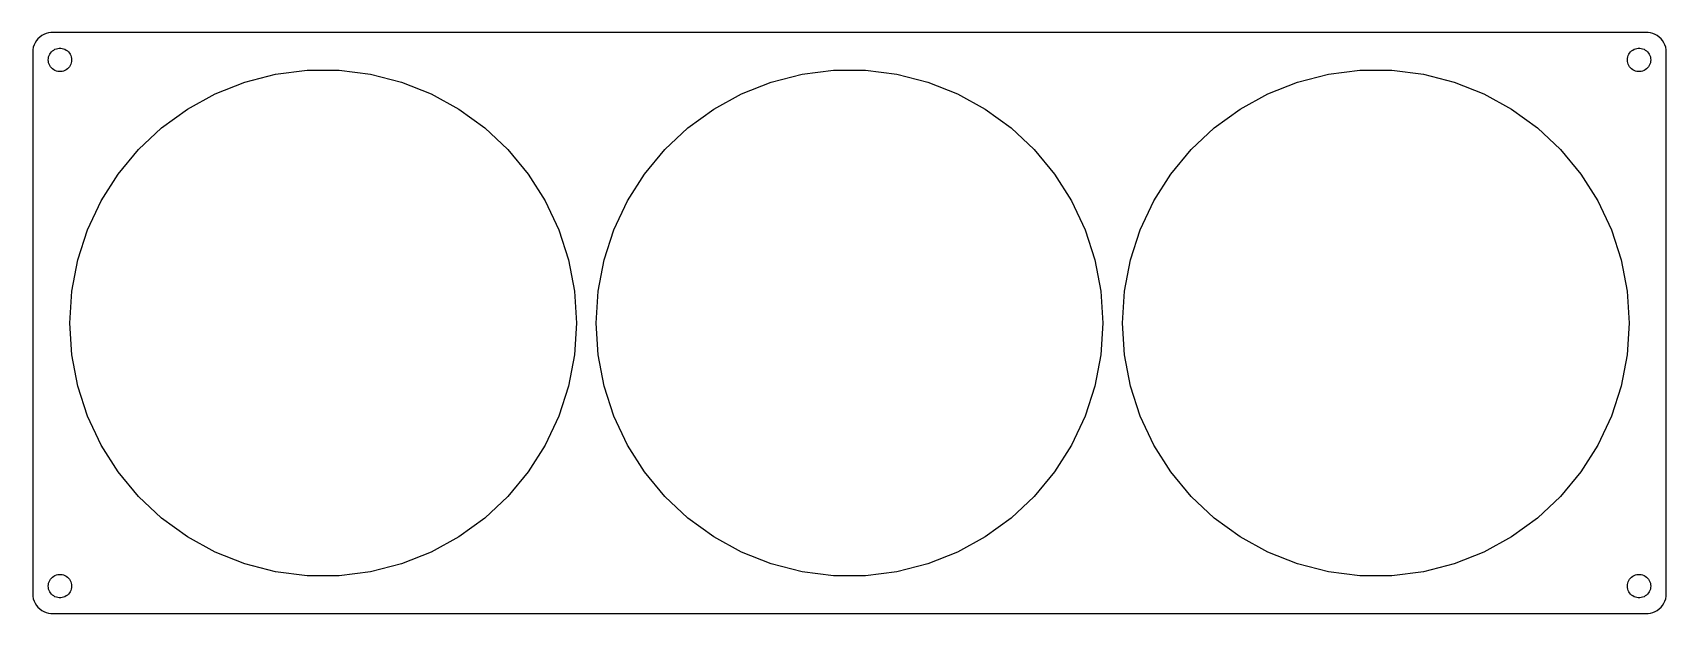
# Model space of a CAD drawing. Header units: metres. Extents: x -210 to 210, y -74 to 74.
import ezdxf

# ---------------------------------------------------------------- set-up
doc = ezdxf.new("R2010")
doc.units = ezdxf.units.M

msp = doc.modelspace()

# ---------------------------------------------------------------- linework, layer by layer
for p, q in [((-209.149, 71.3406), (-209.343, 70.7434)), ((-208.882, 71.9088), (-209.149, 71.3406)), ((-208.545, 72.4389), (-208.882, 71.9088)), ((-208.145, 72.9227), (-208.545, 72.4389)), ((-207.687, 73.3526), (-208.145, 72.9227)), ((-207.179, 73.7216), (-207.687, 73.3526)), ((-206.629, 74.0241), (-207.179, 73.7216)), ((-206.045, 74.2553), (-206.629, 74.0241)), ((-205.437, 74.4114), (-206.045, 74.2553)), ((-204.814, 74.4901), (-205.437, 74.4114)), ((204.814, 74.4901), (-204.814, 74.4901)), ((205.437, 74.4114), (204.814, 74.4901)), ((206.045, 74.2553), (205.437, 74.4114)), ((206.629, 74.0241), (206.045, 74.2553)), ((207.179, 73.7216), (206.629, 74.0241)), ((207.687, 73.3526), (207.179, 73.7216)), ((208.145, 72.9227), (207.687, 73.3526)), ((208.545, 72.4389), (208.145, 72.9227)), ((208.882, 71.9088), (208.545, 72.4389)), ((209.149, 71.3406), (208.882, 71.9088)), ((209.343, 70.7434), (209.149, 71.3406)), ((-209.461, 70.1267), (-209.5, 69.5)), ((-209.5, 69.5), (-209.5, -69.5)), ((-209.343, 70.7434), (-209.461, 70.1267)), ((-205.5, 67.5), (-205.476, 67.876)), ((-205.476, 67.124), (-205.5, 67.5)), ((-205.476, 67.876), (-205.406, 68.2461)), ((-205.406, 66.7539), (-205.476, 67.124)), ((-205.406, 68.2461), (-205.289, 68.6044)), ((-205.289, 68.6044), (-205.129, 68.9453)), ((-205.129, 68.9453), (-204.927, 69.2634)), ((-204.927, 69.2634), (-204.687, 69.5536)), ((-204.687, 69.5536), (-204.412, 69.8115)), ((-204.412, 69.8115), (-204.107, 70.033)), ((-204.107, 70.033), (-203.777, 70.2145)), ((-203.777, 70.2145), (-203.427, 70.3532)), ((-203.427, 70.3532), (-203.062, 70.4469)), ((-203.062, 70.4469), (-202.688, 70.4941)), ((-202.688, 70.4941), (-202.312, 70.4941)), ((-202.312, 70.4941), (-201.938, 70.4469)), ((-201.938, 70.4469), (-201.573, 70.3532)), ((-201.573, 70.3532), (-201.223, 70.2145)), ((-201.223, 70.2145), (-200.893, 70.033)), ((-200.893, 70.033), (-200.588, 69.8115)), ((-200.588, 69.8115), (-200.313, 69.5536)), ((-200.313, 69.5536), (-200.073, 69.2634)), ((-200.073, 69.2634), (-199.871, 68.9453)), ((-199.871, 68.9453), (-199.711, 68.6044)), ((-199.711, 68.6044), (-199.594, 68.2461)), ((-199.594, 68.2461), (-199.524, 67.876)), ((-199.524, 67.124), (-199.594, 66.7539)), ((-199.524, 67.876), (-199.5, 67.5)), ((-199.5, 67.5), (-199.524, 67.124)), ((199.5, 67.5), (199.524, 67.876)), ((199.524, 67.124), (199.5, 67.5)), ((199.524, 67.876), (199.594, 68.2461)), ((199.594, 66.7539), (199.524, 67.124)), ((199.594, 68.2461), (199.711, 68.6044)), ((199.711, 68.6044), (199.871, 68.9453)), ((199.871, 68.9453), (200.073, 69.2634)), ((200.073, 69.2634), (200.313, 69.5536)), ((200.313, 69.5536), (200.588, 69.8115)), ((200.588, 69.8115), (200.893, 70.033)), ((200.893, 70.033), (201.223, 70.2145)), ((201.223, 70.2145), (201.573, 70.3532)), ((201.573, 70.3532), (201.938, 70.4469)), ((201.938, 70.4469), (202.312, 70.4941)), ((202.312, 70.4941), (202.688, 70.4941)), ((202.688, 70.4941), (203.062, 70.4469)), ((203.062, 70.4469), (203.427, 70.3532)), ((203.427, 70.3532), (203.777, 70.2145)), ((203.777, 70.2145), (204.107, 70.033)), ((204.107, 70.033), (204.412, 69.8115)), ((204.412, 69.8115), (204.687, 69.5536)), ((204.687, 69.5536), (204.927, 69.2634)), ((204.927, 69.2634), (205.129, 68.9453)), ((205.129, 68.9453), (205.289, 68.6044)), ((205.289, 68.6044), (205.406, 68.2461)), ((205.406, 68.2461), (205.476, 67.876)), ((205.476, 67.124), (205.406, 66.7539)), ((205.476, 67.876), (205.5, 67.5)), ((205.5, 67.5), (205.476, 67.124)), ((209.461, 70.1267), (209.343, 70.7434)), ((209.5, 69.5), (209.461, 70.1267)), ((209.5, -69.5), (209.5, 69.5)), ((-205.289, 66.3956), (-205.406, 66.7539)), ((-205.129, 66.0547), (-205.289, 66.3956)), ((-204.927, 65.7366), (-205.129, 66.0547)), ((-204.687, 65.4464), (-204.927, 65.7366)), ((-204.412, 65.1885), (-204.687, 65.4464)), ((-204.107, 64.967), (-204.412, 65.1885)), ((-203.777, 64.7855), (-204.107, 64.967)), ((-203.427, 64.6468), (-203.777, 64.7855)), ((-203.062, 64.5531), (-203.427, 64.6468)), ((-202.688, 64.5059), (-203.062, 64.5531)), ((-202.312, 64.5059), (-202.688, 64.5059)), ((-201.938, 64.5531), (-202.312, 64.5059)), ((-201.573, 64.6468), (-201.938, 64.5531)), ((-201.223, 64.7855), (-201.573, 64.6468)), ((-200.893, 64.967), (-201.223, 64.7855)), ((-200.588, 65.1885), (-200.893, 64.967)), ((-200.313, 65.4464), (-200.588, 65.1885)), ((-200.073, 65.7366), (-200.313, 65.4464)), ((-199.871, 66.0547), (-200.073, 65.7366)), ((-199.711, 66.3956), (-199.871, 66.0547)), ((-199.594, 66.7539), (-199.711, 66.3956)), ((-155.086, 61.8187), (-147.18, 63.8487)), ((-147.18, 63.8487), (-139.081, 64.8717)), ((-139.081, 64.8717), (-130.919, 64.8717)), ((-130.919, 64.8717), (-122.82, 63.8487)), ((-122.82, 63.8487), (-114.914, 61.8187)), ((-20.0861, 61.8187), (-12.1798, 63.8487)), ((-12.1798, 63.8487), (-4.0814, 64.8717)), ((-4.0814, 64.8717), (4.0814, 64.8717)), ((4.0814, 64.8717), (12.1798, 63.8487)), ((12.1798, 63.8487), (20.0861, 61.8187)), ((114.914, 61.8187), (122.82, 63.8487)), ((122.82, 63.8487), (130.919, 64.8717)), ((130.919, 64.8717), (139.081, 64.8717)), ((139.081, 64.8717), (147.18, 63.8487)), ((147.18, 63.8487), (155.086, 61.8187)), ((199.711, 66.3956), (199.594, 66.7539)), ((199.871, 66.0547), (199.711, 66.3956)), ((200.073, 65.7366), (199.871, 66.0547)), ((200.313, 65.4464), (200.073, 65.7366)), ((200.588, 65.1885), (200.313, 65.4464)), ((200.893, 64.967), (200.588, 65.1885)), ((201.223, 64.7855), (200.893, 64.967)), ((201.573, 64.6468), (201.223, 64.7855)), ((201.938, 64.5531), (201.573, 64.6468)), ((202.312, 64.5059), (201.938, 64.5531)), ((202.688, 64.5059), (202.312, 64.5059)), ((203.062, 64.5531), (202.688, 64.5059)), ((203.427, 64.6468), (203.062, 64.5531)), ((203.777, 64.7855), (203.427, 64.6468)), ((204.107, 64.967), (203.777, 64.7855)), ((204.412, 65.1885), (204.107, 64.967)), ((204.687, 65.4464), (204.412, 65.1885)), ((204.927, 65.7366), (204.687, 65.4464)), ((205.129, 66.0547), (204.927, 65.7366)), ((205.289, 66.3956), (205.129, 66.0547)), ((205.406, 66.7539), (205.289, 66.3956)), ((-169.829, 54.8813), (-162.676, 58.8138)), ((-162.676, 58.8138), (-155.086, 61.8187)), ((-114.914, 61.8187), (-107.324, 58.8138)), ((-107.324, 58.8138), (-100.171, 54.8813)), ((-34.8287, 54.8813), (-27.6756, 58.8138)), ((-27.6756, 58.8138), (-20.0861, 61.8187)), ((20.0861, 61.8187), (27.6756, 58.8138)), ((27.6756, 58.8138), (34.8287, 54.8813)), ((100.171, 54.8813), (107.324, 58.8138)), ((107.324, 58.8138), (114.914, 61.8187)), ((155.086, 61.8187), (162.676, 58.8138)), ((162.676, 58.8138), (169.829, 54.8813)), ((-176.433, 50.0834), (-169.829, 54.8813)), ((-100.171, 54.8813), (-93.5674, 50.0834)), ((-41.4326, 50.0834), (-34.8287, 54.8813)), ((34.8287, 54.8813), (41.4326, 50.0834)), ((93.5674, 50.0834), (100.171, 54.8813)), ((169.829, 54.8813), (176.433, 50.0834)), ((-182.383, 44.4956), (-176.433, 50.0834)), ((-93.5674, 50.0834), (-87.617, 44.4956)), ((-47.3829, 44.4956), (-41.4326, 50.0834)), ((41.4326, 50.0834), (47.3829, 44.4956)), ((87.617, 44.4956), (93.5674, 50.0834)), ((176.433, 50.0834), (182.383, 44.4956)), ((-187.586, 38.206), (-182.383, 44.4956)), ((-87.617, 44.4956), (-82.4139, 38.206)), ((-52.5861, 38.206), (-47.3829, 44.4956)), ((47.3829, 44.4956), (52.5861, 38.206)), ((82.4139, 38.206), (87.617, 44.4956)), ((182.383, 44.4956), (187.586, 38.206)), ((-191.96, 31.314), (-187.586, 38.206)), ((-82.4139, 38.206), (-78.0401, 31.314)), ((-56.9599, 31.314), (-52.5861, 38.206)), ((52.5861, 38.206), (56.9599, 31.314)), ((78.0401, 31.314), (82.4139, 38.206)), ((187.586, 38.206), (191.96, 31.314)), ((-195.435, 23.9281), (-191.96, 31.314)), ((-78.0401, 31.314), (-74.5645, 23.9281)), ((-60.4355, 23.9281), (-56.9599, 31.314)), ((56.9599, 31.314), (60.4355, 23.9281)), ((74.5645, 23.9281), (78.0401, 31.314)), ((191.96, 31.314), (195.435, 23.9281)), ((-197.958, 16.1648), (-195.435, 23.9281)), ((-74.5645, 23.9281), (-72.0421, 16.1648)), ((-62.9579, 16.1648), (-60.4355, 23.9281)), ((60.4355, 23.9281), (62.9579, 16.1648)), ((72.0421, 16.1648), (74.5645, 23.9281)), ((195.435, 23.9281), (197.958, 16.1648)), ((-199.487, 8.1466), (-197.958, 16.1648)), ((-72.0421, 16.1648), (-70.5125, 8.1466)), ((-64.4875, 8.1466), (-62.9579, 16.1648)), ((62.9579, 16.1648), (64.4875, 8.1466)), ((70.5125, 8.1466), (72.0421, 16.1648)), ((197.958, 16.1648), (199.487, 8.1466)), ((-200, 0), (-199.487, 8.1466)), ((-70.5125, 8.1466), (-70, 0)), ((-65, 0), (-64.4875, 8.1466)), ((64.4875, 8.1466), (65, 0)), ((70, 0), (70.5125, 8.1466)), ((199.487, 8.1466), (200, 0)), ((-199.487, -8.1466), (-200, 0)), ((-70, 0), (-70.5125, -8.1466)), ((-64.4875, -8.1466), (-65, 0)), ((65, 0), (64.4875, -8.1466)), ((70.5125, -8.1466), (70, 0)), ((200, 0), (199.487, -8.1466)), ((-197.958, -16.1648), (-199.487, -8.1466)), ((-70.5125, -8.1466), (-72.0421, -16.1648)), ((-62.9579, -16.1648), (-64.4875, -8.1466)), ((64.4875, -8.1466), (62.9579, -16.1648)), ((72.0421, -16.1648), (70.5125, -8.1466)), ((199.487, -8.1466), (197.958, -16.1648)), ((-195.435, -23.9281), (-197.958, -16.1648)), ((-72.0421, -16.1648), (-74.5645, -23.9281)), ((-60.4355, -23.9281), (-62.9579, -16.1648)), ((62.9579, -16.1648), (60.4355, -23.9281)), ((74.5645, -23.9281), (72.0421, -16.1648)), ((197.958, -16.1648), (195.435, -23.9281)), ((-191.96, -31.314), (-195.435, -23.9281)), ((-74.5645, -23.9281), (-78.0401, -31.314)), ((-56.9599, -31.314), (-60.4355, -23.9281)), ((60.4355, -23.9281), (56.9599, -31.314)), ((78.0401, -31.314), (74.5645, -23.9281)), ((195.435, -23.9281), (191.96, -31.314)), ((-187.586, -38.206), (-191.96, -31.314)), ((-78.0401, -31.314), (-82.4139, -38.206)), ((-52.5861, -38.206), (-56.9599, -31.314)), ((56.9599, -31.314), (52.5861, -38.206)), ((82.4139, -38.206), (78.0401, -31.314)), ((191.96, -31.314), (187.586, -38.206)), ((-182.383, -44.4956), (-187.586, -38.206)), ((-82.4139, -38.206), (-87.617, -44.4956)), ((-47.3829, -44.4956), (-52.5861, -38.206)), ((52.5861, -38.206), (47.3829, -44.4956)), ((87.617, -44.4956), (82.4139, -38.206)), ((187.586, -38.206), (182.383, -44.4956)), ((-176.433, -50.0834), (-182.383, -44.4956)), ((-87.617, -44.4956), (-93.5674, -50.0834)), ((-41.4326, -50.0834), (-47.3829, -44.4956)), ((47.3829, -44.4956), (41.4326, -50.0834)), ((93.5674, -50.0834), (87.617, -44.4956)), ((182.383, -44.4956), (176.433, -50.0834)), ((-169.829, -54.8813), (-176.433, -50.0834)), ((-93.5674, -50.0834), (-100.171, -54.8813)), ((-34.8287, -54.8813), (-41.4326, -50.0834)), ((41.4326, -50.0834), (34.8287, -54.8813)), ((100.171, -54.8813), (93.5674, -50.0834)), ((176.433, -50.0834), (169.829, -54.8813)), ((-162.676, -58.8138), (-169.829, -54.8813)), ((-100.171, -54.8813), (-107.324, -58.8138)), ((-27.6756, -58.8138), (-34.8287, -54.8813)), ((34.8287, -54.8813), (27.6756, -58.8138)), ((107.324, -58.8138), (100.171, -54.8813)), ((169.829, -54.8813), (162.676, -58.8138)), ((-155.086, -61.8187), (-162.676, -58.8138)), ((-147.18, -63.8487), (-155.086, -61.8187)), ((-114.914, -61.8187), (-122.82, -63.8487)), ((-107.324, -58.8138), (-114.914, -61.8187)), ((-20.0861, -61.8187), (-27.6756, -58.8138)), ((-12.1798, -63.8487), (-20.0861, -61.8187)), ((20.0861, -61.8187), (12.1798, -63.8487)), ((27.6756, -58.8138), (20.0861, -61.8187)), ((114.914, -61.8187), (107.324, -58.8138)), ((122.82, -63.8487), (114.914, -61.8187)), ((155.086, -61.8187), (147.18, -63.8487)), ((162.676, -58.8138), (155.086, -61.8187)), ((-205.476, -67.124), (-205.406, -66.7539)), ((-205.406, -66.7539), (-205.289, -66.3956)), ((-205.289, -66.3956), (-205.129, -66.0547)), ((-205.129, -66.0547), (-204.927, -65.7366)), ((-204.927, -65.7366), (-204.687, -65.4464)), ((-204.687, -65.4464), (-204.412, -65.1885)), ((-204.412, -65.1885), (-204.107, -64.967)), ((-204.107, -64.967), (-203.777, -64.7855)), ((-203.777, -64.7855), (-203.427, -64.6468)), ((-203.427, -64.6468), (-203.062, -64.5531)), ((-203.062, -64.5531), (-202.688, -64.5059)), ((-202.688, -64.5059), (-202.312, -64.5059)), ((-202.312, -64.5059), (-201.938, -64.5531)), ((-201.938, -64.5531), (-201.573, -64.6468)), ((-201.573, -64.6468), (-201.223, -64.7855)), ((-201.223, -64.7855), (-200.893, -64.967)), ((-200.893, -64.967), (-200.588, -65.1885)), ((-200.588, -65.1885), (-200.313, -65.4464)), ((-200.313, -65.4464), (-200.073, -65.7366)), ((-200.073, -65.7366), (-199.871, -66.0547)), ((-199.871, -66.0547), (-199.711, -66.3956)), ((-199.711, -66.3956), (-199.594, -66.7539)), ((-199.594, -66.7539), (-199.524, -67.124)), ((-139.081, -64.8717), (-147.18, -63.8487)), ((-130.919, -64.8717), (-139.081, -64.8717)), ((-122.82, -63.8487), (-130.919, -64.8717)), ((-4.0814, -64.8717), (-12.1798, -63.8487)), ((4.0814, -64.8717), (-4.0814, -64.8717)), ((12.1798, -63.8487), (4.0814, -64.8717)), ((130.919, -64.8717), (122.82, -63.8487)), ((139.081, -64.8717), (130.919, -64.8717)), ((147.18, -63.8487), (139.081, -64.8717)), ((199.524, -67.124), (199.594, -66.7539)), ((199.594, -66.7539), (199.711, -66.3956)), ((199.711, -66.3956), (199.871, -66.0547)), ((199.871, -66.0547), (200.073, -65.7366)), ((200.073, -65.7366), (200.313, -65.4464)), ((200.313, -65.4464), (200.588, -65.1885)), ((200.588, -65.1885), (200.893, -64.967)), ((200.893, -64.967), (201.223, -64.7855)), ((201.223, -64.7855), (201.573, -64.6468)), ((201.573, -64.6468), (201.938, -64.5531)), ((201.938, -64.5531), (202.312, -64.5059)), ((202.312, -64.5059), (202.688, -64.5059)), ((202.688, -64.5059), (203.062, -64.5531)), ((203.062, -64.5531), (203.427, -64.6468)), ((203.427, -64.6468), (203.777, -64.7855)), ((203.777, -64.7855), (204.107, -64.967)), ((204.107, -64.967), (204.412, -65.1885)), ((204.412, -65.1885), (204.687, -65.4464)), ((204.687, -65.4464), (204.927, -65.7366)), ((204.927, -65.7366), (205.129, -66.0547)), ((205.129, -66.0547), (205.289, -66.3956)), ((205.289, -66.3956), (205.406, -66.7539)), ((205.406, -66.7539), (205.476, -67.124)), ((-209.5, -69.5), (-209.461, -70.1267)), ((-209.461, -70.1267), (-209.343, -70.7434)), ((-209.343, -70.7434), (-209.149, -71.3406)), ((-205.5, -67.5), (-205.476, -67.124)), ((-205.476, -67.876), (-205.5, -67.5)), ((-205.406, -68.2461), (-205.476, -67.876)), ((-205.289, -68.6044), (-205.406, -68.2461)), ((-205.129, -68.9453), (-205.289, -68.6044)), ((-204.927, -69.2634), (-205.129, -68.9453)), ((-204.687, -69.5536), (-204.927, -69.2634)), ((-204.412, -69.8115), (-204.687, -69.5536)), ((-204.107, -70.033), (-204.412, -69.8115)), ((-203.777, -70.2145), (-204.107, -70.033)), ((-203.427, -70.3532), (-203.777, -70.2145)), ((-203.062, -70.4469), (-203.427, -70.3532)), ((-202.688, -70.4941), (-203.062, -70.4469)), ((-202.312, -70.4941), (-202.688, -70.4941)), ((-201.938, -70.4469), (-202.312, -70.4941)), ((-201.573, -70.3532), (-201.938, -70.4469)), ((-201.223, -70.2145), (-201.573, -70.3532)), ((-200.893, -70.033), (-201.223, -70.2145)), ((-200.588, -69.8115), (-200.893, -70.033)), ((-200.313, -69.5536), (-200.588, -69.8115)), ((-200.073, -69.2634), (-200.313, -69.5536)), ((-199.871, -68.9453), (-200.073, -69.2634)), ((-199.711, -68.6044), (-199.871, -68.9453)), ((-199.594, -68.2461), (-199.711, -68.6044)), ((-199.524, -67.876), (-199.594, -68.2461)), ((-199.524, -67.124), (-199.5, -67.5)), ((-199.5, -67.5), (-199.524, -67.876)), ((199.5, -67.5), (199.524, -67.124)), ((199.524, -67.876), (199.5, -67.5)), ((199.594, -68.2461), (199.524, -67.876)), ((199.711, -68.6044), (199.594, -68.2461)), ((199.871, -68.9453), (199.711, -68.6044)), ((200.073, -69.2634), (199.871, -68.9453)), ((200.313, -69.5536), (200.073, -69.2634)), ((200.588, -69.8115), (200.313, -69.5536)), ((200.893, -70.033), (200.588, -69.8115)), ((201.223, -70.2145), (200.893, -70.033)), ((201.573, -70.3532), (201.223, -70.2145)), ((201.938, -70.4469), (201.573, -70.3532)), ((202.312, -70.4941), (201.938, -70.4469)), ((202.688, -70.4941), (202.312, -70.4941)), ((203.062, -70.4469), (202.688, -70.4941)), ((203.427, -70.3532), (203.062, -70.4469)), ((203.777, -70.2145), (203.427, -70.3532)), ((204.107, -70.033), (203.777, -70.2145)), ((204.412, -69.8115), (204.107, -70.033)), ((204.687, -69.5536), (204.412, -69.8115)), ((204.927, -69.2634), (204.687, -69.5536)), ((205.129, -68.9453), (204.927, -69.2634)), ((205.289, -68.6044), (205.129, -68.9453)), ((205.406, -68.2461), (205.289, -68.6044)), ((205.476, -67.876), (205.406, -68.2461)), ((205.476, -67.124), (205.5, -67.5)), ((205.5, -67.5), (205.476, -67.876)), ((209.149, -71.3406), (209.343, -70.7434)), ((209.343, -70.7434), (209.461, -70.1267)), ((209.461, -70.1267), (209.5, -69.5)), ((-209.149, -71.3406), (-208.882, -71.9088)), ((-208.882, -71.9088), (-208.545, -72.4389)), ((-208.545, -72.4389), (-208.145, -72.9227)), ((-208.145, -72.9227), (-207.687, -73.3526)), ((-207.687, -73.3526), (-207.179, -73.7216)), ((-207.179, -73.7216), (-206.629, -74.0241)), ((-206.629, -74.0241), (-206.045, -74.2553)), ((-206.045, -74.2553), (-205.437, -74.4114)), ((-205.437, -74.4114), (-204.814, -74.4901)), ((-204.814, -74.4901), (204.814, -74.4901)), ((204.814, -74.4901), (205.437, -74.4114)), ((205.437, -74.4114), (206.045, -74.2553)), ((206.045, -74.2553), (206.629, -74.0241)), ((206.629, -74.0241), (207.179, -73.7216)), ((207.179, -73.7216), (207.687, -73.3526)), ((207.687, -73.3526), (208.145, -72.9227)), ((208.145, -72.9227), (208.545, -72.4389)), ((208.545, -72.4389), (208.882, -71.9088)), ((208.882, -71.9088), (209.149, -71.3406))]:
    msp.add_line(p, q)

doc.saveas('drawing.dxf')
